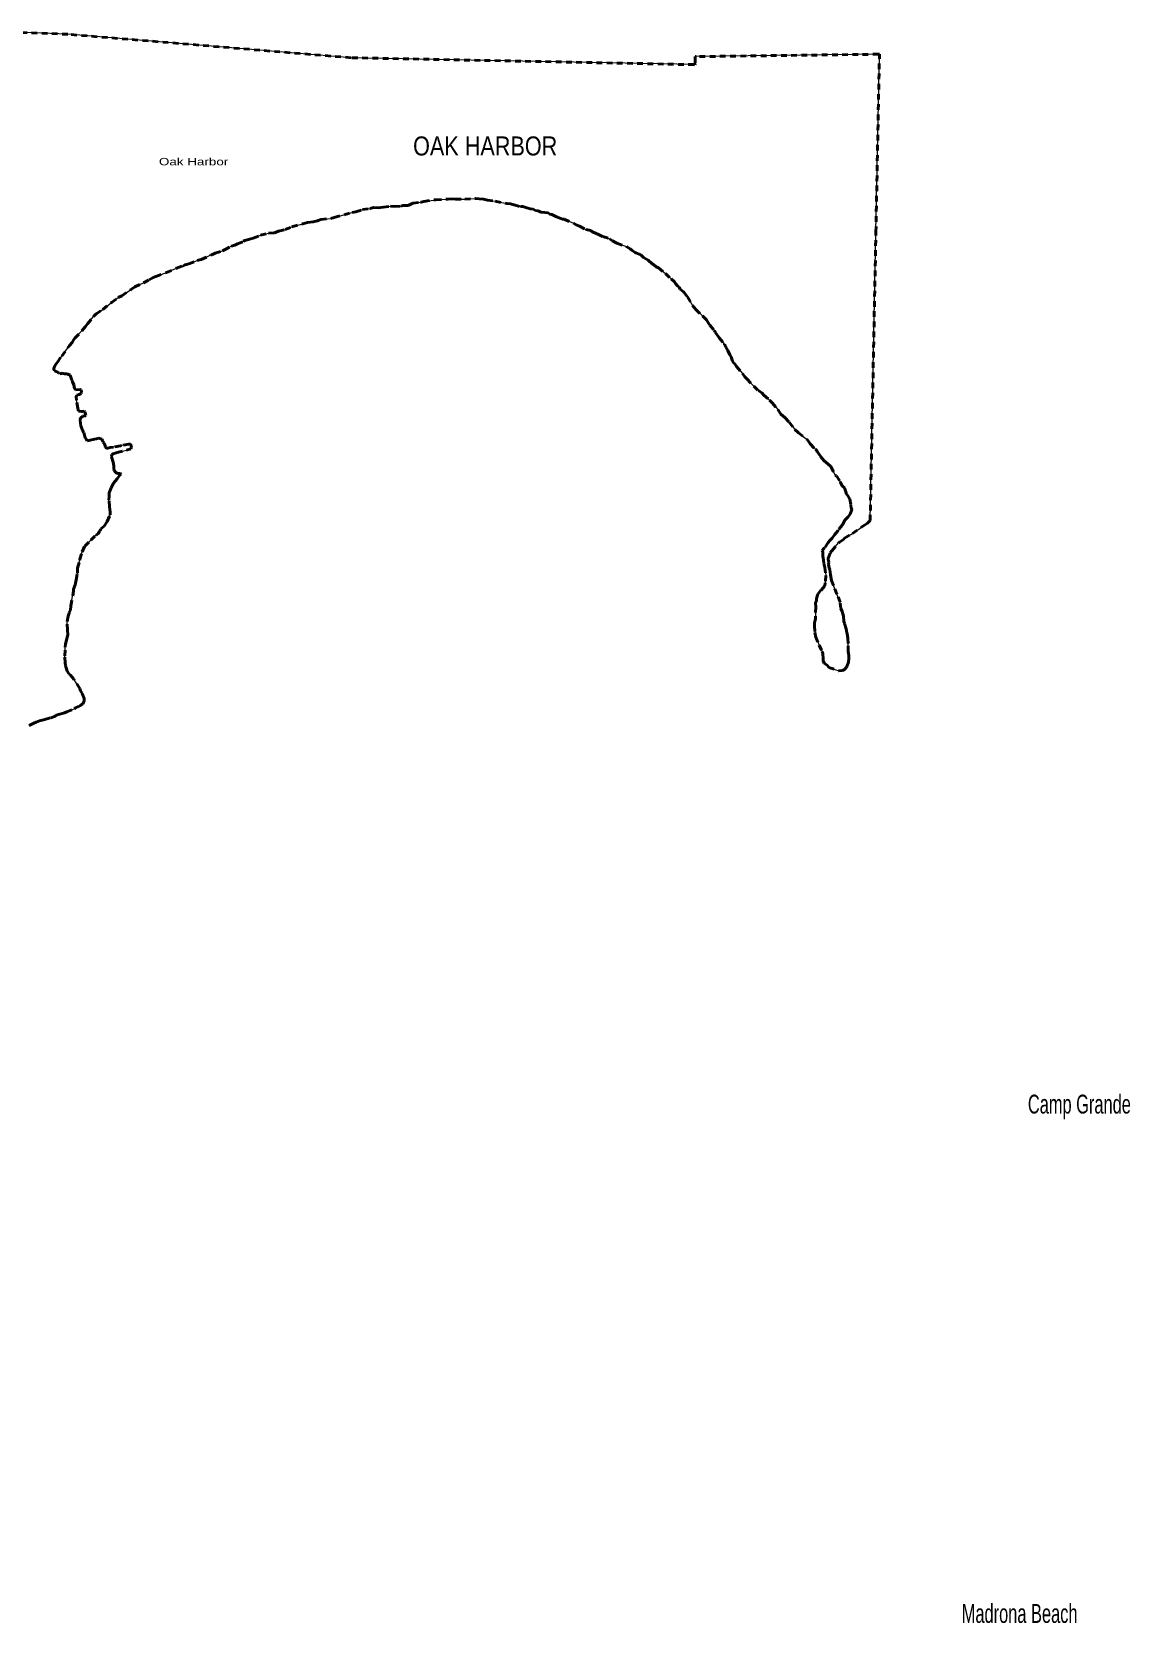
# Model space of a CAD drawing. Header units: feet. Extents: x -903180 to 1023491, y -707744 to 564635.
# Drawn here: x -399452 to -376166, y 266757 to 300517 of the extents above; entities that cross this region are included whole.
import ezdxf

# ---------------------------------------------------------------- set-up
doc = ezdxf.new("R2010")
doc.units = ezdxf.units.FT
doc.header["$LTSCALE"] = 80
doc.linetypes.add('SHORT_DASHED', pattern=[2.7, 1.5, -1.2])
doc.layers.add('13', color=7, linetype='SHORT_DASHED', lineweight=40)
doc.layers.add('58', color=7, linetype='Continuous', lineweight=13)
for name, color, linetype in [('14', 7, 'Continuous'), ('16', 7, 'Continuous'), ('36', 7, 'Continuous')]:
    doc.layers.add(name, color=color, linetype=linetype)

msp = doc.modelspace()

# ---------------------------------------------------------------- linework, layer by layer
at = {"layer": '13'}
for p, q in [((-391759.31, 296812.76), (-391622.02, 296820.48)), ((-384337.4, 293199.58), (-384299.71, 293164.66)), ((-398498.63, 292808.69), (-398445.92, 292823.91)), ((-398696.48, 287833.29), (-398705.48, 288006.8)), ((-382235.11, 288010.43), (-382243.24, 288119.42))]:
    msp.add_line(p, q, dxfattribs=at)
for points in [[(-382243.24, 288119.42), (-382273.75, 288216.7), (-382298.83, 288279.62), (-382314.48, 288418.97), (-382382.07, 288585.42), (-382455.39, 288770.12), (-382499.8, 288879.73), (-382519.83, 288999.01), (-382533.93, 289112.13), (-382545.52, 289140.55), (-382547.39, 289148.64), (-382560.31, 289215.38), (-382555.33, 289267.7), (-382570.48, 289322.39), (-382566.08, 289342.47), (-382527.65, 289460.73), (-382490.53, 289506.46), (-382340.08, 289685.27), (-382329.92, 289689.12), (-382244.23, 289744.08), (-382221.47, 289775.94), (-382050.25, 289875.79), (-381799, 290052.86), (-381737.79, 290092.12), (-381678.13, 290149.66), (-381557.08, 296230.82), (-381556.28, 296270.82), (-381482.12, 300021.85), (-381481.72, 300041.86), (-381502.62, 300041.59), (-385370.39, 299991.17), (-385388.05, 299990.94), (-385388.54, 299970.91), (-385391.69, 299840.5), (-385392.17, 299820.44), (-385415.08, 299820.9), (-392683.99, 299967.81), (-398690.95, 300465.27), (-400012.02, 300517.4)], [(-398445.92, 292823.91), (-398409.3, 292841.43), (-398396.67, 292871.45), (-398407.83, 292924.04), (-398429.93, 292928.45), (-398526.89, 292920.04), (-398546.55, 292948.6), (-398563.29, 293027.5), (-398588.85, 293094.08), (-398599.91, 293122.87), (-398601.82, 293128.95), (-398642.36, 293230.43), (-398688.26, 293257.42), (-398717.37, 293259.49), (-398762.8, 293262.73), (-398810.94, 293277.67), (-398823.13, 293271.83), (-398860.87, 293264.54), (-398870.87, 293279.91), (-398885.22, 293284.24), (-398896.26, 293289.69), (-398902.92, 293297.37), (-398971.37, 293323.45), (-398986.99, 293359.72), (-398982.68, 293376.27), (-398962.02, 293428.16), (-398939.13, 293474.57), (-398911.77, 293508.88), (-398818.93, 293637.44), (-398655.54, 293863.17), (-398597.92, 293926.69), (-398564.52, 293990.61), (-398539.81, 294018.41), (-398393.81, 294175.15), (-398315.61, 294262.51), (-398274.21, 294322.27), (-398142.35, 294477.24), (-398090.9, 294534.81), (-397948.03, 294629.12), (-397761.84, 294777.12), (-397622.86, 294879.55), (-397547.57, 294916.55), (-397361.75, 295044.39), (-397341.34, 295058.15), (-397271.91, 295105.34), (-397086.77, 295194.89), (-396962.69, 295253.24), (-396881.1, 295304.25), (-396820.18, 295327.39), (-396598.9, 295408.25), (-396383.4, 295503.33), (-396259.54, 295549.58), (-396245.46, 295547.33), (-396210.72, 295572.94), (-396176.26, 295582.42), (-396121.56, 295595.59), (-395946.87, 295665.17), (-395861.71, 295689.91), (-395654.28, 295785.12), (-395638.12, 295786.86), (-395568.87, 295823.97), (-395412.72, 295871.68), (-395365.94, 295893.05), (-395227.46, 295967.27), (-395148.35, 295992.12), (-395093.37, 296021.42), (-394961.34, 296073.58), (-394936.82, 296091.3), (-394855.74, 296114.1), (-394758.41, 296142.66), (-394602.04, 296202.47), (-394431.83, 296245.9), (-394318.74, 296254.03), (-394306.64, 296253.82), (-394219.26, 296290.63), (-394081.54, 296322.53), (-393937.25, 296382.54), (-393708.18, 296447.14), (-393606.9, 296471.6), (-393489.66, 296485.72), (-393392.44, 296508.24), (-393378.15, 296518.07), (-393323.39, 296535.27), (-393115.23, 296557.9), (-393040.24, 296578.79), (-392663.18, 296685.18), (-392586.3, 296697.97), (-392442.24, 296745.9), (-392288.5, 296771.47), (-392278.41, 296771.29), (-392207.48, 296790.23), (-392112.79, 296784.58), (-391999.61, 296796.74), (-391845.76, 296818.18), (-391759.31, 296812.76)], [(-391622.02, 296820.48), (-391587.49, 296834), (-391476.52, 296836.12), (-391433.85, 296853.53), (-391376.82, 296884.8), (-391211.12, 296902.11), (-391194.95, 296903.84), (-391140.18, 296921.04), (-390889.48, 296955.04), (-390622.99, 296968.59), (-390532.08, 296977.11), (-390471.7, 296970.02), (-390274.02, 296970.65), (-390035.77, 296984.68), (-389965.34, 296975.41), (-389874.71, 296967.81), (-389794.47, 296944.25), (-389625.42, 296923.19), (-389382.24, 296874.66), (-389305.69, 296869.31), (-389231.52, 296843.85), (-389225.47, 296843.74), (-389094.99, 296809.23), (-389044.47, 296814.41), (-388978.29, 296793.12), (-388888.06, 296763.34), (-388819.66, 296754.1), (-388771.69, 296729.09), (-388715.42, 296718.04), (-388661.42, 296692.92), (-388578.82, 296687.46), (-388506.34, 296680.16), (-388470.55, 296651.33), (-388428.39, 296640.52), (-388326.42, 296590.39), (-388236.27, 296556.58), (-388198.14, 296545.84), (-388167.97, 296541.3), (-387967.79, 296457.21), (-387913.95, 296422.02), (-387843.86, 296394.6), (-387705.93, 296325.7), (-387603.53, 296299.75), (-387581.64, 296283.25), (-387463.58, 296230.81), (-387347.61, 296174.39), (-387201.25, 296125.5), (-387143.5, 296084.19), (-387047.55, 296036.17), (-386847.23, 295960.15), (-386839.2, 295957.99), (-386763.3, 295916.37), (-386721.68, 295875.34), (-386663.93, 295834.03), (-386647.84, 295831.73), (-386537.7, 295787.5), (-386486.29, 295730.17), (-386386.49, 295672.01), (-386303.22, 295591.96), (-386273.19, 295579.34), (-386213.54, 295531.95), (-386167.56, 295508.99), (-386020.45, 295389.53), (-385895.45, 295274.49), (-385823.89, 295216.81), (-385802.43, 295176.13), (-385762.97, 295127.07), (-385729.17, 295100.28), (-385703.72, 295057.51), (-385638.19, 294999.93), (-385630.24, 294993.76), (-385549.34, 294893.59), (-385441.71, 294710.31), (-385376.69, 294624.52), (-385231.89, 294488.98), (-385146.68, 294404.87), (-385078.11, 294292.82), (-384979.25, 294182.26), (-384965.79, 294145.74), (-384890.94, 294045.67), (-384879.24, 294023.29), (-384772.68, 293892.45), (-384768.69, 293890.37), (-384766.89, 293878.24), (-384747.16, 293853.71), (-384741.62, 293825.39), (-384694.39, 293760.07), (-384653.71, 293666.65), (-384624.27, 293621.8), (-384597.64, 293532.64), (-384576.18, 293491.96), (-384550.33, 293471.35), (-384508.97, 293416.22), (-384386.54, 293270.98), (-384337.4, 293199.58)], [(-384299.71, 293164.66), (-384289.77, 293156.43), (-384147.43, 292996.74), (-384048.2, 292906.33), (-383970.51, 292852.58), (-383932.97, 292809.6), (-383809.85, 292702.66), (-383758.44, 292645.33), (-383637.92, 292506.18), (-383571.1, 292408.26), (-383487.76, 292332.24), (-383392.69, 292235.86), (-383272.49, 292078.58), (-383202.97, 292018.92), (-383199.08, 292010.79), (-383006.16, 291860.3), (-382947.16, 291776.65), (-382840.35, 291659.9), (-382814.5, 291639.3), (-382804.85, 291614.94), (-382728.07, 291510.81), (-382655.18, 291414.82), (-382565.72, 291342.72), (-382508.92, 291294.23), (-382421.35, 291107.75), (-382393.31, 291097.19), (-382312.86, 290972.84), (-382272.04, 290887.47), (-382220.41, 290842.24), (-382185.97, 290738.84), (-382184.07, 290732.76), (-382176.51, 290704.4), (-382158.62, 290689.99), (-382109.74, 290604.48), (-382087.86, 290475.1), (-382080.82, 290418.54), (-382065.38, 290379.97), (-382103.37, 290285.89), (-382148.93, 290220.16), (-382214.65, 290154.77), (-382264.81, 290056.87), (-382359.73, 289937.57), (-382433.96, 289848.15), (-382483.72, 289772.41), (-382530.92, 289726.87), (-382567.99, 289685.18), (-382646.74, 289567.6), (-382650.92, 289559.62), (-382694.05, 289516.02), (-382684.59, 289481.59), (-382684.28, 289386.85), (-382674.6, 289364.5), (-382660.68, 289241.31), (-382640.02, 289156.29), (-382621, 288980.59), (-382629.77, 288829.57), (-382641.02, 288765.26), (-382721.35, 288671.92), (-382787.46, 288584.37), (-382817.25, 288498.21), (-382817.54, 288482.08), (-382818.13, 288449.84), (-382835.23, 288395.72), (-382830.63, 288315.01), (-382836.21, 288117.57), (-382837.15, 288065.18), (-382860.85, 287980.93), (-382857.94, 287918.4), (-382848.5, 287771.09), (-382827.98, 287678.01), (-382762.49, 287507.57), (-382696.44, 287367.34), (-382680.99, 287328.77), (-382672.95, 287215.77), (-382675.29, 287197.66), (-382677.82, 287169.49), (-382654.38, 287126.76), (-382580.73, 287073.07), (-382551.18, 287034.26), (-382340.79, 286958.07), (-382267.99, 286968.9), (-382219.24, 286988.21), (-382180.06, 287035.91), (-382167.35, 287069.96), (-382137.81, 287142.02), (-382128.3, 287222.47), (-382131.17, 287287.03), (-382147.76, 287373.98), (-382144.81, 287537.2), (-382148.79, 287652.17), (-382167.21, 287749.23), (-382170.92, 287767.44), (-382185.56, 287850.34), (-382223.74, 287969.93), (-382235.11, 288010.43)], [(-398705.48, 288006.8), (-398683.26, 288121.31), (-398657.95, 288183.36), (-398663.78, 288195.55), (-398634.58, 288249.48), (-398624.86, 288342.03), (-398566.82, 288655.48), (-398568.19, 288691.79), (-398536.22, 288787.99), (-398514.23, 288890.41), (-398485.42, 289035.05), (-398484.52, 289085.42), (-398481.49, 289141.81), (-398436.12, 289310.35), (-398433.82, 289326.44), (-398384.56, 289486.84), (-398329.98, 289606.85), (-398204.65, 289735.72), (-398093.8, 289844.69), (-398083.72, 289844.51), (-398048.97, 289870.12), (-398032.34, 289898.06), (-398015.77, 289921.96), (-398001.55, 289927.76), (-397990.68, 289971.93), (-397921.08, 290029.18), (-397854.76, 290128.83), (-397793.81, 290266.87), (-397791.61, 290276.91), (-397790.74, 290325.27), (-397806.69, 290448.5), (-397818.25, 290591.81), (-397813.06, 290656.23), (-397812.36, 290695.62), (-397811.62, 290736.83), (-397773.42, 290843.01), (-397721.24, 290940.88), (-397644.96, 291034.32), (-397591.2, 291107.98), (-397560.55, 291129.62), (-397572.37, 291145.95), (-397588.46, 291148.24), (-397628.79, 291148.93), (-397680.88, 291167.97), (-397700.33, 291208.62), (-397708.2, 291218.83), (-397714.08, 291229.01), (-397712.64, 291309.61), (-397727.44, 291384.45), (-397765.53, 291510.08), (-397754.72, 291550.21), (-397728.22, 291565.88), (-397645.08, 291590.65), (-397444.47, 291643.66), (-397355.21, 291672.36), (-397340.53, 291704.36), (-397357.37, 291777.21), (-397395.82, 291769.82), (-397549.64, 291740.2), (-397571.92, 291734.54), (-397723.72, 291704.89), (-397790.4, 291697.97), (-397839.07, 291682.68), (-397859.2, 291685.03), (-397897.33, 291695.77), (-397892.83, 291721.9), (-397917.82, 291790.87), (-397939.63, 291811.39), (-397955.15, 291845.92), (-397968.76, 291874.38), (-398032.96, 291893.62), (-398079.59, 291880.31), (-398125.99, 291879.1), (-398243.54, 291846.85), (-398281.96, 291841.46), (-398289.77, 291855.7), (-398293.59, 291867.86), (-398319.23, 291900.54), (-398355.34, 292024.12), (-398380.76, 292068.91), (-398411.47, 292156.11), (-398431.38, 292283.44), (-398414.38, 292331.53), (-398371.43, 292365.06), (-398322.94, 292370.28), (-398310.69, 292378.12), (-398327.47, 292455.02), (-398341.36, 292467.35), (-398385.83, 292462.06), (-398397.93, 292462.27), (-398460.29, 292471.4), (-398479.33, 292534.22), (-398502.52, 292703.94), (-398513.39, 292772.66), (-398498.63, 292808.69)], [(-399512.23, 285798.45), (-399407.71, 285853.77), (-399362.89, 285868.56), (-399287.24, 285902.58), (-399177.45, 285931.56), (-399050.02, 285963.86), (-398975.18, 285989.89), (-398956.16, 285996.51), (-398935.18, 286016.75), (-398934.66, 286017.25), (-398859.63, 286040.15), (-398758.31, 286066.63), (-398711.51, 286090.02), (-398550.97, 286157.81), (-398526.42, 286177.54), (-398489.8, 286195.06), (-398471.65, 286194.74), (-398418.67, 286226.09), (-398375.67, 286261.64), (-398373.8, 286253.54), (-398344.28, 286325.6), (-398343.41, 286373.95), (-398381.86, 286479.42), (-398385.75, 286487.56), (-398421.18, 286536.54), (-398434.42, 286585.14), (-398563.99, 286782.88), (-398635.11, 286866.75), (-398668.87, 286895.54), (-398676.58, 286915.83), (-398706.1, 286956.65), (-398738.22, 287078.14), (-398747.32, 287132.72), (-398750.74, 287279.92), (-398745.45, 287463.26), (-398740.19, 287531.7), (-398710.06, 287638), (-398686.26, 287728.31), (-398694.75, 287817.14), (-398696.48, 287833.29)]]:
    msp.add_lwpolyline(points, dxfattribs=at)
at = {"layer": '58'}
for points in [[(-382684.59, 289481.59), (-382684.28, 289386.85), (-382674.6, 289364.5), (-382660.68, 289241.31), (-382640.02, 289156.29), (-382621, 288980.59), (-382629.77, 288829.57), (-382641.02, 288765.26), (-382721.35, 288671.92), (-382787.46, 288584.37), (-382817.25, 288498.21), (-382817.54, 288482.08), (-382818.13, 288449.84), (-382835.23, 288395.72), (-382830.63, 288315.01), (-382836.21, 288117.57), (-382837.15, 288065.18), (-382860.85, 287980.93), (-382857.94, 287918.4), (-382848.5, 287771.09), (-382827.98, 287678.01), (-382762.49, 287507.57), (-382696.44, 287367.34), (-382680.99, 287328.77), (-382672.95, 287215.77), (-382675.29, 287197.66), (-382677.82, 287169.49), (-382654.38, 287126.76), (-382580.73, 287073.07), (-382551.18, 287034.26), (-382340.79, 286958.07), (-382267.99, 286968.9), (-382219.24, 286988.21), (-382180.06, 287035.91), (-382167.35, 287069.96), (-382137.81, 287142.02), (-382128.3, 287222.47), (-382131.17, 287287.03), (-382147.76, 287373.98), (-382144.81, 287537.2), (-382148.79, 287652.17), (-382167.21, 287749.23), (-382170.92, 287767.44), (-382185.56, 287850.34), (-382223.74, 287969.93), (-382235.11, 288010.43), (-382243.24, 288119.42), (-382273.75, 288216.7), (-382298.83, 288279.62), (-382314.48, 288418.97), (-382382.07, 288585.42), (-382455.39, 288770.12), (-382499.8, 288879.73), (-382519.83, 288999.01), (-382533.93, 289112.13), (-382545.52, 289140.55), (-382547.39, 289148.64), (-382560.31, 289215.38), (-382555.33, 289267.7), (-382570.48, 289322.39), (-382566.08, 289342.47), (-382527.65, 289460.73), (-382490.53, 289506.46), (-382340.08, 289685.27), (-382329.92, 289689.12), (-382244.23, 289744.08), (-382221.47, 289775.94), (-382050.25, 289875.79), (-381799, 290052.86), (-381737.79, 290092.12), (-381678.13, 290149.66), (-381557.08, 296230.82), (-381556.28, 296270.82), (-381482.12, 300021.85), (-381481.72, 300041.86), (-381502.62, 300041.59), (-385370.39, 299991.17), (-385388.05, 299990.94), (-385388.54, 299970.91), (-385391.69, 299840.5), (-385392.17, 299820.44), (-385415.08, 299820.9), (-392683.99, 299967.81), (-398690.95, 300465.27), (-400012.02, 300517.4)], [(-397271.91, 295105.34), (-397086.77, 295194.89), (-396962.69, 295253.24), (-396881.1, 295304.25), (-396820.18, 295327.39), (-396598.9, 295408.25), (-396383.4, 295503.33), (-396259.54, 295549.58), (-396245.46, 295547.33), (-396210.72, 295572.94), (-396176.26, 295582.42), (-396121.56, 295595.59), (-395946.87, 295665.17), (-395861.71, 295689.91), (-395654.28, 295785.12), (-395638.12, 295786.86), (-395568.87, 295823.97), (-395412.72, 295871.68), (-395365.94, 295893.05), (-395227.46, 295967.27), (-395148.35, 295992.12), (-395093.37, 296021.42), (-394961.34, 296073.58), (-394936.82, 296091.3), (-394855.74, 296114.1), (-394758.41, 296142.66), (-394602.04, 296202.47), (-394431.83, 296245.9), (-394318.74, 296254.03), (-394306.64, 296253.82), (-394219.26, 296290.63), (-394081.54, 296322.53), (-393937.25, 296382.54), (-393708.18, 296447.14), (-393606.9, 296471.6), (-393489.66, 296485.72), (-393392.44, 296508.24), (-393378.15, 296518.07), (-393323.39, 296535.27), (-393115.23, 296557.9), (-393040.24, 296578.79), (-392663.18, 296685.18), (-392586.3, 296697.97), (-392442.24, 296745.9), (-392288.5, 296771.47), (-392278.41, 296771.29), (-392207.48, 296790.23), (-392112.79, 296784.58), (-391999.61, 296796.74), (-391845.76, 296818.18), (-391759.31, 296812.76), (-391622.02, 296820.48), (-391587.49, 296834), (-391476.52, 296836.12), (-391433.85, 296853.53), (-391376.82, 296884.8), (-391211.12, 296902.11), (-391194.95, 296903.84), (-391140.18, 296921.04), (-390889.48, 296955.04), (-390622.99, 296968.59), (-390532.08, 296977.11), (-390471.7, 296970.02), (-390274.02, 296970.65), (-390035.77, 296984.68), (-389965.34, 296975.41), (-389874.71, 296967.81), (-389794.47, 296944.25), (-389625.42, 296923.19), (-389382.24, 296874.66), (-389305.69, 296869.31), (-389231.52, 296843.85), (-389225.47, 296843.74), (-389094.99, 296809.23), (-389044.47, 296814.41), (-388978.29, 296793.12), (-388888.06, 296763.34), (-388819.66, 296754.1), (-388771.69, 296729.09), (-388715.42, 296718.04), (-388661.42, 296692.92), (-388578.82, 296687.46), (-388506.34, 296680.16), (-388470.55, 296651.33), (-388428.39, 296640.52), (-388326.42, 296590.39), (-388236.27, 296556.58), (-388198.14, 296545.84), (-388167.97, 296541.3), (-387967.79, 296457.21), (-387913.95, 296422.02), (-387843.86, 296394.6), (-387705.93, 296325.7), (-387603.53, 296299.75), (-387581.64, 296283.25), (-387463.58, 296230.81), (-387347.61, 296174.39), (-387201.25, 296125.5), (-387143.5, 296084.19), (-387047.55, 296036.17), (-386847.23, 295960.15)], [(-386847.23, 295960.15), (-386839.2, 295957.99), (-386763.3, 295916.37), (-386721.68, 295875.34), (-386663.93, 295834.03), (-386647.84, 295831.73), (-386537.7, 295787.5), (-386486.29, 295730.17), (-386386.49, 295672.01), (-386303.22, 295591.96), (-386273.19, 295579.34), (-386213.54, 295531.95), (-386167.56, 295508.99), (-386020.45, 295389.53), (-385895.45, 295274.49), (-385823.89, 295216.81), (-385802.43, 295176.13), (-385762.97, 295127.07), (-385729.17, 295100.28), (-385703.72, 295057.51), (-385638.19, 294999.93), (-385630.24, 294993.76), (-385549.34, 294893.59), (-385441.71, 294710.31), (-385376.69, 294624.52), (-385231.89, 294488.98), (-385146.68, 294404.87), (-385078.11, 294292.82), (-384979.25, 294182.26), (-384965.79, 294145.74), (-384890.94, 294045.67), (-384879.24, 294023.29), (-384772.68, 293892.45), (-384768.69, 293890.37), (-384766.89, 293878.24), (-384747.16, 293853.71), (-384741.62, 293825.39), (-384694.39, 293760.07), (-384653.71, 293666.65), (-384624.27, 293621.8), (-384597.64, 293532.64), (-384576.18, 293491.96), (-384550.33, 293471.35), (-384508.97, 293416.22), (-384386.54, 293270.98), (-384337.4, 293199.58), (-384299.71, 293164.66), (-384289.77, 293156.43), (-384147.43, 292996.74), (-384048.2, 292906.33), (-383970.51, 292852.58), (-383932.97, 292809.6), (-383809.85, 292702.66), (-383758.44, 292645.33), (-383637.92, 292506.18), (-383571.1, 292408.26), (-383487.76, 292332.24), (-383392.69, 292235.86), (-383272.49, 292078.58), (-383202.97, 292018.92), (-383199.08, 292010.79), (-383006.16, 291860.3), (-382947.16, 291776.65), (-382840.35, 291659.9), (-382814.5, 291639.3), (-382804.85, 291614.94), (-382728.07, 291510.81), (-382655.18, 291414.82), (-382565.72, 291342.72), (-382508.92, 291294.23), (-382421.35, 291107.75), (-382393.31, 291097.19), (-382312.86, 290972.84), (-382272.04, 290887.47), (-382220.41, 290842.24), (-382185.97, 290738.84), (-382184.07, 290732.76), (-382176.51, 290704.4), (-382158.62, 290689.99), (-382109.74, 290604.48), (-382087.86, 290475.1), (-382080.82, 290418.54), (-382065.38, 290379.97), (-382103.37, 290285.89), (-382148.93, 290220.16), (-382214.65, 290154.77), (-382264.81, 290056.87), (-382359.73, 289937.57), (-382433.96, 289848.15), (-382483.72, 289772.41), (-382530.92, 289726.87), (-382567.99, 289685.18), (-382646.74, 289567.6), (-382650.92, 289559.62), (-382694.05, 289516.02), (-382684.59, 289481.59)], [(-397560.55, 291129.62), (-397572.37, 291145.95), (-397588.46, 291148.24), (-397628.79, 291148.93), (-397680.88, 291167.97), (-397700.33, 291208.62), (-397708.2, 291218.83), (-397714.08, 291229.01), (-397712.64, 291309.61), (-397727.44, 291384.45), (-397765.53, 291510.08), (-397754.72, 291550.21), (-397728.22, 291565.88), (-397645.08, 291590.65), (-397444.47, 291643.66), (-397355.21, 291672.36), (-397340.53, 291704.36), (-397357.37, 291777.21), (-397395.82, 291769.82), (-397549.64, 291740.2), (-397571.92, 291734.54), (-397723.72, 291704.89), (-397790.4, 291697.97), (-397839.07, 291682.68), (-397859.2, 291685.03), (-397897.33, 291695.77), (-397892.83, 291721.9), (-397917.82, 291790.87), (-397939.63, 291811.39), (-397955.15, 291845.92), (-397968.76, 291874.38), (-398032.96, 291893.62), (-398079.59, 291880.31), (-398125.99, 291879.1), (-398243.54, 291846.85), (-398281.96, 291841.46), (-398289.77, 291855.7), (-398293.59, 291867.86), (-398319.23, 291900.54), (-398355.34, 292024.12), (-398380.76, 292068.91), (-398411.47, 292156.11), (-398431.38, 292283.44), (-398414.38, 292331.53), (-398371.43, 292365.06), (-398322.94, 292370.28), (-398310.69, 292378.12), (-398327.47, 292455.02), (-398341.36, 292467.35), (-398385.83, 292462.06), (-398397.93, 292462.27), (-398460.29, 292471.4), (-398479.33, 292534.22), (-398502.52, 292703.94), (-398513.39, 292772.66), (-398498.63, 292808.69), (-398445.92, 292823.91), (-398409.3, 292841.43), (-398396.67, 292871.45), (-398407.83, 292924.04), (-398429.93, 292928.45), (-398526.89, 292920.04), (-398546.55, 292948.6), (-398563.29, 293027.5), (-398588.85, 293094.08), (-398599.91, 293122.87), (-398601.82, 293128.95), (-398642.36, 293230.43), (-398688.26, 293257.42), (-398717.37, 293259.49), (-398762.8, 293262.73), (-398810.94, 293277.67), (-398823.13, 293271.83), (-398860.87, 293264.54), (-398870.87, 293279.91), (-398885.22, 293284.24), (-398896.26, 293289.69), (-398902.92, 293297.37), (-398971.37, 293323.45), (-398986.99, 293359.72), (-398982.68, 293376.27), (-398962.02, 293428.16), (-398939.13, 293474.57), (-398911.77, 293508.88), (-398818.93, 293637.44), (-398655.54, 293863.17), (-398597.92, 293926.69), (-398564.52, 293990.61), (-398539.81, 294018.41), (-398393.81, 294175.15), (-398315.61, 294262.51), (-398274.21, 294322.27), (-398142.35, 294477.24), (-398090.9, 294534.81), (-397948.03, 294629.12), (-397761.84, 294777.12), (-397622.86, 294879.55), (-397547.57, 294916.55), (-397361.75, 295044.39), (-397341.34, 295058.15), (-397271.91, 295105.34)], [(-399512.23, 285798.45), (-399407.71, 285853.77), (-399362.89, 285868.56), (-399287.24, 285902.58), (-399177.45, 285931.56), (-399050.02, 285963.86), (-398975.18, 285989.89), (-398956.16, 285996.51), (-398935.18, 286016.75), (-398934.66, 286017.25), (-398859.63, 286040.15), (-398758.31, 286066.63), (-398711.51, 286090.02), (-398550.97, 286157.81), (-398526.42, 286177.54), (-398489.8, 286195.06), (-398471.65, 286194.74), (-398418.67, 286226.09), (-398375.67, 286261.64), (-398373.8, 286253.54), (-398344.28, 286325.6), (-398343.41, 286373.95), (-398381.86, 286479.42), (-398385.75, 286487.56), (-398421.18, 286536.54), (-398434.42, 286585.14), (-398563.99, 286782.88), (-398635.11, 286866.75), (-398668.87, 286895.54), (-398676.58, 286915.83), (-398706.1, 286956.65), (-398738.22, 287078.14), (-398747.32, 287132.72), (-398750.74, 287279.92), (-398745.45, 287463.26), (-398740.19, 287531.7), (-398710.06, 287638), (-398686.26, 287728.31), (-398694.75, 287817.14), (-398696.48, 287833.29), (-398705.48, 288006.8), (-398683.26, 288121.31), (-398657.95, 288183.36), (-398663.78, 288195.55), (-398634.58, 288249.48), (-398624.86, 288342.03), (-398566.82, 288655.48), (-398568.19, 288691.79), (-398536.22, 288787.99), (-398514.23, 288890.41), (-398485.42, 289035.05), (-398484.52, 289085.42), (-398481.49, 289141.81), (-398436.12, 289310.35), (-398433.82, 289326.44), (-398384.56, 289486.84), (-398329.98, 289606.85), (-398204.65, 289735.72), (-398093.8, 289844.69), (-398083.72, 289844.51), (-398048.97, 289870.12), (-398032.34, 289898.06), (-398015.77, 289921.96), (-398001.55, 289927.76), (-397990.68, 289971.93), (-397921.08, 290029.18), (-397854.76, 290128.83), (-397793.81, 290266.87), (-397791.61, 290276.91), (-397790.74, 290325.27), (-397806.69, 290448.5), (-397818.25, 290591.81), (-397813.06, 290656.23), (-397812.36, 290695.62), (-397811.62, 290736.83), (-397773.42, 290843.01), (-397721.24, 290940.88), (-397644.96, 291034.32), (-397591.2, 291107.98), (-397560.55, 291129.62)]]:
    msp.add_lwpolyline(points, dxfattribs=at)

# ---------------------------------------------------------------- texts
at = {"layer": '14', "width": 0.85}
msp.add_text('OAK HARBOR', height=403.3, dxfattribs=at).set_placement((-391368.93, 297894.81))
at = {"layer": '16', "width": 0.65}
for s, p in [('Camp Grande', (-378334.06, 277568.67)), ('Madrona Beach', (-379736.43, 266762.23))]:
    msp.add_text(s, height=400, dxfattribs=at).set_placement(p)
at = {"layer": '36', "width": 1.35}
msp.add_text('Oak Harbor', height=157.5, dxfattribs=at).set_placement((-396757.51, 297684.8))

doc.saveas('drawing.dxf')
